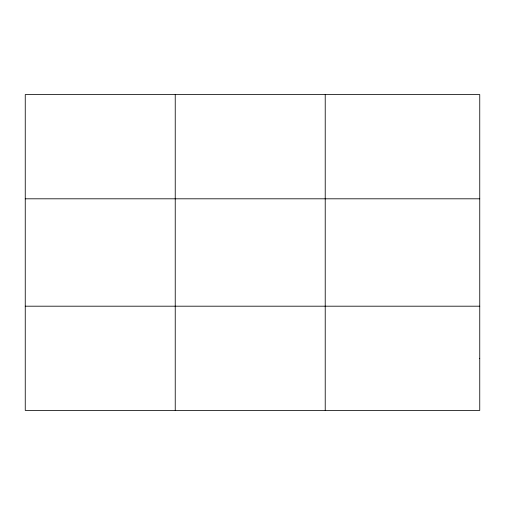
<?xml version="1.0" encoding="UTF-8"?>
<svg xmlns="http://www.w3.org/2000/svg" width="505" height="505" viewBox="0 0 505 505"><rect width="100%" height="100%" fill="white"/><g stroke="black" fill="none" stroke-linecap="round" stroke-linejoin="round"><path stroke-width="0.76" d="M175.235 94.58L175.235 410.42M325.22 94.58L325.22 410.42M25.25 198.806L479.75 198.806M25.25 306.194L479.75 306.194M479.75 358.304L479.75 410.42L25.25 410.42L25.25 94.58L479.75 94.58L479.75 358.304"/></g></svg>
